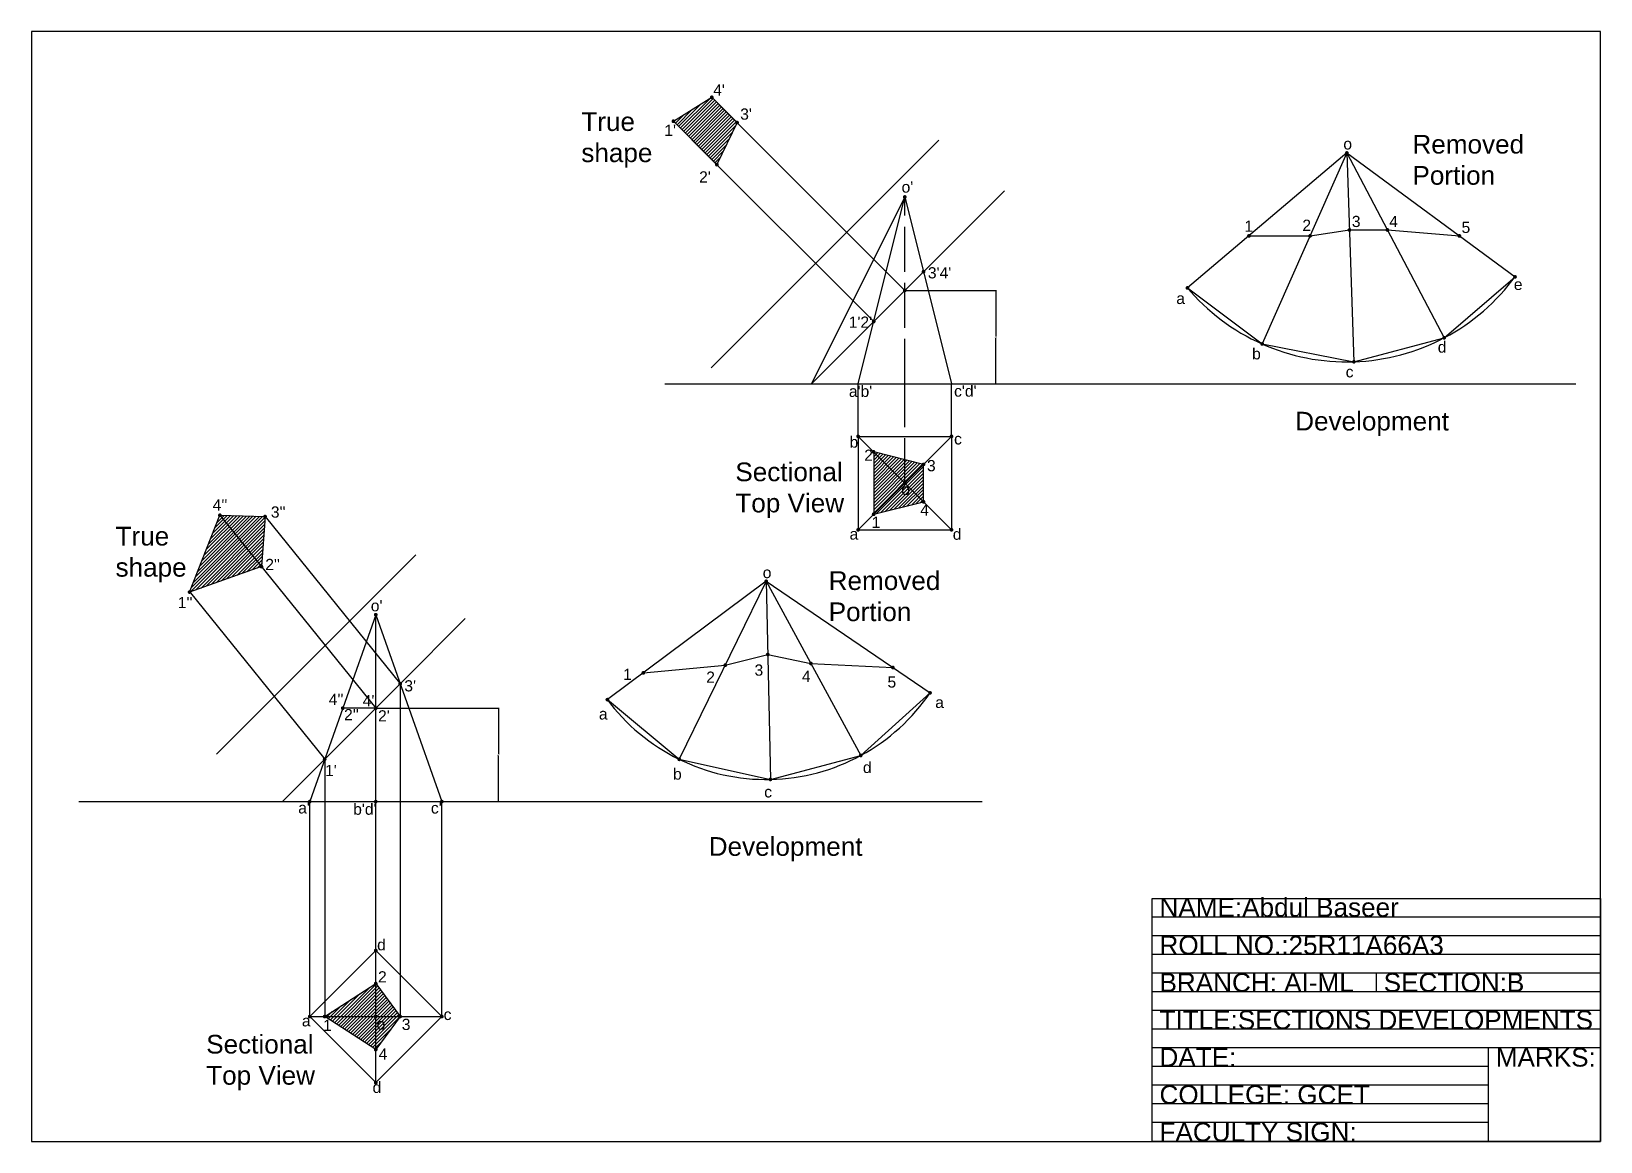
# Model space of a CAD drawing. Header units: millimetres. Extents: x 0 to 420, y 0 to 297.
import ezdxf

# ---------------------------------------------------------------- set-up
doc = ezdxf.new("R2010")
doc.units = ezdxf.units.MM
doc.header["$PDMODE"] = 32
doc.header["$PDSIZE"] = 2
doc.linetypes.add('ACAD_ISO02W100', pattern=[15, 12, -3])
doc.layers.add('Discontinuos', color=7, linetype='ACAD_ISO02W100')
doc.styles.get("Standard").update_dxf_attribs({"font": 'arial.ttf'})
doc.dimstyles.get("Standard").update_dxf_attribs({"dimtxt": 0.18, "dimasz": 0.18, "dimexe": 0.18, "dimexo": 0.0625, "dimgap": 0.09, "dimtad": 0, "dimtih": 1, "dimtoh": 1, "dimdec": 4, "dimzin": 0, "dimdsep": 46, "dimtxsty": 'Standard', "dimcen": 0.09, "dimadec": 0, "dimazin": 0, "dimtfac": 1, "dimtdec": 4, "dimtofl": 0, "dimtmove": 0, "dimatfit": 3, "dimfxl": 1, "dimtolj": 1, "dimtzin": 0, "dimarcsym": 0})
pattern_1 = [(45, (3.34616, -2.7118), (-0.4419417, 0.4419417), [])]

# ---------------------------------------------------------------- blocks, each defined once
blk = doc.blocks.new('*D9')
at = {"color": 0, "lineweight": -2, "transparency": 16777216}
for p, q in [((92.23, 115.91), (125.2, 115.91)), ((125.02, 115.73), (125.02, 103.59)), ((125.02, 91.09), (125.02, 103.23)), ((92.23, 90.91), (125.2, 90.91))]:
    blk.add_line(p, q, dxfattribs=at)
at = {"color": 0, "transparency": 16777216}
for points in [[(124.99, 115.73), (125.05, 115.73), (125.02, 115.91)], [(124.99, 91.09), (125.05, 91.09), (125.02, 90.91)]]:
    blk.add_solid(points, dxfattribs=at)
at = {"layer": 'Defpoints', "color": 0, "transparency": 16777216}
for p in [(92.17, 115.91), (125.02, 115.91), (92.17, 90.91)]:
    blk.add_point(p, dxfattribs=at)
at = {"color": 0, "transparency": 16777216, "insert": (125.02, 103.41), "char_height": 0.18, "attachment_point": 5}
blk.add_mtext('\\A1;25mm', dxfattribs=at)
blk = doc.blocks.new('*D10')
at = {"color": 0, "lineweight": -2, "transparency": 16777216}
for p, q in [((233.83, 227.7), (258.33, 227.7)), ((258.15, 227.52), (258.15, 215.38)), ((258.15, 202.88), (258.15, 215.01)), ((233.83, 202.7), (258.33, 202.7))]:
    blk.add_line(p, q, dxfattribs=at)
at = {"color": 0, "transparency": 16777216}
for points in [[(258.12, 227.52), (258.18, 227.52), (258.15, 227.7)], [(258.12, 202.88), (258.18, 202.88), (258.15, 202.7)]]:
    blk.add_solid(points, dxfattribs=at)
at = {"layer": 'Defpoints', "color": 0, "transparency": 16777216}
for p in [(233.77, 227.7), (258.15, 227.7), (233.77, 202.7)]:
    blk.add_point(p, dxfattribs=at)
at = {"color": 0, "transparency": 16777216, "insert": (258.15, 215.2), "char_height": 0.18, "attachment_point": 5}
blk.add_mtext('\\A1;25mm', dxfattribs=at)

msp = doc.modelspace()

# ---------------------------------------------------------------- hatches: boundary and pattern name
h = msp.add_hatch()
h.set_pattern_fill('ANSI31', color=256, scale=5)
h.set_pattern_definition([(45, (-16.13596, 16.7703), (-0.4419417, 0.4419417), [])])
h.paths.add_polyline_path([(183.28223, 261.51707, -0.318594019), (183.56736, 261.56559), (188.76344, 272.36887, -0.288227423), (188.6218, 272.59416, -0.198912367), (188.69503, 272.77094), (182.28219, 279.18378, -0.48294489), (181.89314, 279.22849), (172.04329, 273.10034, -0.14004284), (172.08102, 272.96828, -0.198912367), (172.0078, 272.7915)])
h = msp.add_hatch()
h.set_pattern_fill('ANSI31', color=256, scale=5)
h.set_pattern_definition(pattern_1)
h.paths.add_polyline_path([(233.77063, 182.38074), (225.43729, 184.46407), (233.77063, 176.13074)], flags=17)
h.paths.add_polyline_path([(238.77063, 181.13074), (233.77063, 182.38074), (233.77063, 176.13074)])
h.paths.add_polyline_path([(238.77063, 181.13074), (233.77063, 176.13074), (238.77063, 171.13074)])
h.paths.add_polyline_path([(233.77063, 176.13074), (225.43729, 167.7974), (238.77063, 171.13074)])
h.paths.add_polyline_path([(225.43729, 184.46407), (225.43729, 167.7974), (233.77063, 176.13074)])
h = msp.add_hatch()
h.set_pattern_fill('ANSI31', color=256, scale=5)
h.set_pattern_definition(pattern_1)
h.paths.add_polyline_path([(50.61738, 167.33253, -0.270286154), (50.36839, 167.29446), (42.43475, 147.21193, -0.216993988), (42.5786, 147.06275), (61.33575, 153.69442, -0.317835613), (61.41432, 153.9722)])
h.paths.add_polyline_path([(62.52782, 166.93312, -0.401363295), (62.29605, 167.18959), (50.71014, 167.51985, -0.219060862), (50.61738, 167.33253), (61.41432, 153.9722, -0.190311668), (61.58958, 154.0271)])
h = msp.add_hatch()
h.set_pattern_fill('ANSI31', color=256, scale=5)
h.set_pattern_definition(pattern_1)
h.paths.add_polyline_path([(92.17213, 42.22692), (78.49918, 33.38809), (92.17213, 33.38809)])
h.paths.add_polyline_path([(92.17213, 33.38809), (78.49918, 33.38809), (92.17213, 24.54925)])
h.paths.add_polyline_path([(92.17213, 42.22692), (92.17213, 33.38809), (98.70223, 33.38809)])
h.paths.add_polyline_path([(98.70223, 33.38809), (92.17213, 33.38809), (92.17213, 24.54925)])

# ---------------------------------------------------------------- linework, layer by layer
for p, q in [((171.83102, 272.96828), (182.10541, 279.36055)), ((182.10541, 279.36055), (188.8718, 272.59416)), ((233.77063, 227.69534), (184.033, 277.43297)), ((183.459, 261.34029), (171.83102, 272.96828)), ((188.8718, 272.59416), (183.459, 261.34029)), ((225.43729, 219.362), (176.78208, 268.01722)), ((181.96829, 206.93095), (242.91705, 267.87971)), ((352.08775, 264.46783), (309.41481, 228.3566)), ((352.08775, 264.46783), (329.42263, 213.36702)), ((352.08775, 264.46783), (397.08657, 231.29998)), ((352.08775, 264.46783), (353.96346, 208.59761)), ((352.08775, 264.46783), (378.12916, 215.00223)), ((208.77063, 202.69534), (260.44707, 254.37177)), ((233.77063, 252.69534), (208.77063, 202.69534)), ((221.27063, 202.69534), (233.77063, 252.69534)), ((233.77063, 252.69534), (246.27063, 202.69534)), ((342.24332, 242.27256), (352.77948, 243.86391)), ((352.77948, 243.86391), (363.18479, 243.86391)), ((362.93479, 243.86391), (382.20007, 242.27256)), ((325.85942, 242.27256), (342.49332, 242.27256)), ((381.95007, 242.27256), (382.20007, 242.27256)), ((378.12916, 215.00223), (397.08657, 231.29998)), ((309.41481, 228.3566), (329.42263, 213.36702)), ((353.96346, 208.59761), (378.12916, 215.00223)), ((329.42263, 213.36702), (353.96346, 208.59761)), ((169.49738, 202.69534), (413.34616, 202.69534)), ((221.27063, 188.63074), (221.27063, 202.69534)), ((246.27063, 188.63074), (246.27063, 202.69534)), ((221.27063, 188.63074), (246.27063, 188.63074)), ((221.27063, 188.63074), (221.27063, 163.63074)), ((221.27063, 188.63074), (246.27063, 163.63074)), ((246.27063, 188.63074), (221.27063, 163.63074)), ((246.27063, 188.63074), (246.27063, 163.63074)), ((225.43729, 184.46407), (225.43729, 167.7974)), ((238.77063, 181.13074), (225.43729, 184.46407)), ((238.77063, 171.13074), (238.77063, 181.13074)), ((225.43729, 167.7974), (238.77063, 171.13074)), ((42.3429, 146.97941), (50.46025, 167.52698)), ((50.46025, 167.52698), (92.17213, 115.91188)), ((50.46025, 167.52698), (62.54595, 167.18246)), ((62.54595, 167.18246), (61.57145, 153.77776)), ((62.54595, 167.18246), (98.85936, 122.24754)), ((221.27063, 163.63074), (246.27063, 163.63074)), ((49.57746, 103.59722), (102.93033, 156.95009)), ((61.57145, 153.77776), (42.3429, 146.97941)), ((42.18576, 147.17386), (78.49918, 102.23893)), ((196.69062, 149.85858), (154.1529, 118.18775)), ((196.69062, 149.85858), (173.38845, 102.21922)), ((196.69062, 149.85858), (240.51839, 119.99847)), ((196.69062, 149.85858), (197.80226, 96.83723)), ((196.69062, 149.85858), (221.96904, 103.23775)), ((92.17213, 140.91188), (74.49446, 90.91188)), ((92.17213, 90.91188), (92.17213, 140.91188)), ((92.17213, 140.91188), (109.8498, 90.91188)), ((98.70223, 122.44198), (116.12231, 139.86207)), ((185.70587, 127.40117), (197.10126, 130.2726)), ((197.10126, 130.2726), (208.60698, 127.88131)), ((163.78943, 125.36249), (185.70587, 127.40117)), ((208.60698, 127.88131), (230.58961, 126.763)), ((67.17213, 90.91188), (98.70223, 122.44198)), ((98.70223, 122.44198), (98.70223, 33.38809)), ((154.1529, 118.18775), (173.38845, 102.21922)), ((221.96904, 103.23775), (240.51839, 119.99847)), ((92.17213, 115.91188), (83.3333, 115.91188)), ((78.49918, 102.23893), (78.49918, 33.38809)), ((173.38845, 102.21922), (197.80226, 96.83723)), ((197.80226, 96.83723), (221.96904, 103.23775)), ((12.74216, 90.91188), (254.47094, 90.91188)), ((74.49446, 33.38809), (74.49446, 90.91188)), ((92.17213, 15.71042), (92.17213, 90.91188)), ((109.8498, 33.38809), (109.8498, 90.91188)), ((420, 60), (300, 60)), ((420, 55), (300, 55)), ((74.49446, 33.38809), (92.17213, 51.06575)), ((92.17213, 51.06575), (109.8498, 33.38809)), ((420, 50), (300, 50)), ((78.49918, 33.38809), (92.17213, 42.22692)), ((92.17213, 42.22692), (98.70223, 33.38809)), ((420, 45), (300, 45)), ((360, 40), (360, 45)), ((420, 40), (300, 40)), ((420, 35), (300, 35)), ((74.49446, 33.38809), (92.17213, 15.71042)), ((74.49446, 33.38809), (109.8498, 33.38809)), ((92.17213, 24.54925), (78.49918, 33.38809)), ((92.17213, 15.71042), (109.8498, 33.38809)), ((98.70223, 33.38809), (92.17213, 24.54925)), ((420, 30), (300, 30)), ((420, 25), (300, 25)), ((420, 25), (300, 25)), ((390, 0), (390, 25)), ((390, 20), (300, 20)), ((390, 15), (300, 15)), ((390, 10), (300, 10)), ((390, 5), (300, 5)), ((420, 0), (300, 0)), ((420, 0), (360, 0))]:
    msp.add_line(p, q)
for points in [[(0, 0), (420, 0), (420, 297), (0, 297)], [(420, 0), (300, 0), (300, 65), (420, 65)]]:
    msp.add_lwpolyline(points, close=True)
at = {"const_width": 0.5}
for points in [[(181.85541, 279.36055, 1), (182.35541, 279.36055, 1)], [(171.58102, 272.96828, 1), (172.08102, 272.96828, 1)], [(188.6218, 272.59416, 1), (189.1218, 272.59416, 1)], [(351.83775, 264.46783, 1), (352.33775, 264.46783, 1)], [(183.209, 261.34029, 1), (183.709, 261.34029, 1)], [(352.52948, 243.86391, 1), (353.02948, 243.86391, 1)], [(362.68479, 243.86391, 1), (363.18479, 243.86391, 1)], [(325.60942, 242.27256, 1), (326.10942, 242.27256, 1)], [(341.99332, 242.27256, 1), (342.49332, 242.27256, 1)], [(381.95007, 242.27256, 1), (382.45007, 242.27256, 1)], [(238.52063, 232.69534, 1), (239.02063, 232.69534, 1)], [(396.85678, 231.39845, 1), (397.31636, 231.20151, 1)], [(233.52063, 227.69534, 1), (234.02063, 227.69534, 1)], [(309.18502, 228.45507, 1), (309.64461, 228.25813, 1)], [(225.18729, 219.362, 1), (225.68729, 219.362, 1)], [(377.89937, 215.1007, 1), (378.35895, 214.90376, 1)], [(329.19284, 213.46549, 1), (329.65242, 213.26856, 1)], [(353.73367, 208.69608, 1), (354.19325, 208.49914, 1)], [(221.02063, 188.63074, 1), (221.52063, 188.63074, 1)], [(246.02063, 188.63074, 1), (246.52063, 188.63074, 1)], [(225.18729, 184.46407, 1), (225.68729, 184.46407, 1)], [(238.52063, 181.13074, 1), (239.02063, 181.13074, 1)], [(233.52063, 176.13074, 1), (234.02063, 176.13074, 1)], [(50.21025, 167.52698, 1), (50.71025, 167.52698, 1)], [(225.18729, 167.7974, 1), (225.68729, 167.7974, 1)], [(238.52063, 171.13074, 1), (239.02063, 171.13074, 1)], [(62.29595, 167.18246, 1), (62.79595, 167.18246, 1)], [(221.02063, 163.63074, 1), (221.52063, 163.63074, 1)], [(246.02063, 163.63074, 1), (246.52063, 163.63074, 1)], [(61.32145, 153.77776, 1), (61.82145, 153.77776, 1)], [(42.0929, 146.97941, 1), (42.5929, 146.97941, 1)], [(196.48302, 149.99788, 1), (196.89822, 149.71929, 1)], [(91.92213, 140.91188, 1), (92.42213, 140.91188, 1)], [(196.85126, 130.2726, 1), (197.35126, 130.2726, 1)], [(185.45587, 127.40117, 1), (185.95587, 127.40117, 1)], [(208.35698, 127.88131, 1), (208.85698, 127.88131, 1)], [(230.33961, 126.763, 1), (230.83961, 126.763, 1)], [(98.45223, 122.44198, 1), (98.95223, 122.44198, 1)], [(163.53943, 125.36249, 1), (164.03943, 125.36249, 1)], [(153.9453, 118.32704, 1), (154.3605, 118.04845, 1)], [(240.31079, 120.13776, 1), (240.72599, 119.85918, 1)], [(83.0833, 115.91188, 1), (83.5833, 115.91188, 1)], [(91.92213, 115.91188, 1), (92.42213, 115.91188, 1)], [(78.24918, 102.23893, 1), (78.74918, 102.23893, 1)], [(173.18084, 102.35852, 1), (173.59605, 102.07993, 1)], [(221.76143, 103.37705, 1), (222.17664, 103.09846, 1)], [(197.59465, 96.97652, 1), (198.00986, 96.69794, 1)], [(74.24446, 90.91188, 1), (74.74446, 90.91188, 1)], [(91.92213, 90.91188, 1), (92.42213, 90.91188, 1)], [(109.5998, 90.91188, 1), (110.0998, 90.91188, 1)], [(91.92213, 51.06575, 1), (92.42213, 51.06575, 1)], [(91.92213, 42.22692, 1), (92.42213, 42.22692, 1)], [(74.24446, 33.38809, 1), (74.74446, 33.38809, 1)], [(78.24918, 33.38809, 1), (78.74918, 33.38809, 1)], [(91.92213, 33.38809, 1), (92.42213, 33.38809, 1)], [(98.45223, 33.38809, 1), (98.95223, 33.38809, 1)], [(109.5998, 33.38809, 1), (110.0998, 33.38809, 1)], [(91.92213, 24.54925, 1), (92.42213, 24.54925, 1)], [(91.92213, 15.71042, 1), (92.42213, 15.71042, 1)]]:
    msp.add_lwpolyline(points, format="xyb", close=True, dxfattribs=at)
for centre, radius, start, end in [((352.08775, 264.46783), 55.9017, 219.9827497, 323.8629502), ((196.69062, 149.85858), 53.03301, 216.3988912, 326.0032593)]:
    msp.add_arc(centre, radius, start, end)
at = {"layer": 'Discontinuos'}
for p, q in [((233.77063, 202.69534), (233.77063, 252.69534)), ((233.77063, 176.13074), (233.77063, 202.69534))]:
    msp.add_line(p, q, dxfattribs=at)
at = {"layer": 'Discontinuos', "const_width": 0.5}
msp.add_lwpolyline([(233.52063, 252.69534, 1), (234.02063, 252.69534, 1)], format="xyb", close=True, dxfattribs=at)

# ---------------------------------------------------------------- texts
for s, p in [(' NAME:Abdul Baseer', (300, 60.09927)), (' ROLL NO.:25R11A66A3', (300, 50)), (' BRANCH: AI-ML ', (300, 40)), (' SECTION:B', (360, 40)), (' TITLE:SECTIONS DEVELOPMENTS', (300, 30)), (' DATE: ', (300, 20)), (' MARKS:', (390, 20)), (' COLLEGE: GCET', (300, 10)), (' FACULTY SIGN:', (300, 0))]:
    msp.add_text(s, height=5).set_placement(p)
at = {"char_height": 3, "width": 2.0013643, "attachment_point": 1}
for s, insert in [("4'", (182.48329, 282.79325)), ("3'", (189.71702, 276.37577)), ("1'", (169.39813, 272.00838)), ("2'", (178.72075, 259.56151)), ("3'4'", (239.94913, 233.90631)), ("1'2'", (218.75335, 220.70255)), ("a'b'", (218.79669, 202.20223)), ("c'd'", (246.95147, 202.26316)), ('b', (218.982, 188.62252))]:
    msp.add_mtext(s, dxfattribs=dict(at, insert=insert))
at = {"attachment_point": 1}
for s, insert, char_height in [('True\\Pshape', (147.1932, 275.35873), 5), ('Removed\\PPortion', (369.63495, 269.31171), 5), ('o', (351.13569, 268.40964), 3), ("o'", (232.90747, 256.86874), 3), ('1', (324.65505, 246.38827), 3), ('2', (340.1753, 246.61951), 3), ('3', (353.4171, 247.64867), 3), ('4', (363.42485, 247.62236), 3), ('5', (382.78282, 246.06313), 3), ('e', (396.77262, 230.80101), 3), ('a', (306.43308, 227.04644), 3), ('d', (376.40521, 214.04071), 3), ('b', (326.71858, 212.23129), 3), ('c', (351.76975, 207.41595), 3), ('Development', (338.25374, 195.21118), 5), ('2', (222.90886, 185.09328), 3), ('c', (246.95523, 189.46543), 3), ('Sectional\\PTop View', (188.41435, 181.63535), 5), ('3', (239.70023, 182.30091), 3), ('o', (232.82709, 175.9513), 3), ('4', (237.88464, 170.43227), 3), ('True\\Pshape', (22.52902, 164.43451), 5), ('1', (224.8845, 167.13738), 3), ('d', (246.61126, 163.96121), 3), ('a', (218.982, 164.01235), 3), ('Removed\\PPortion', (213.39181, 152.53162), 5), ('Development', (181.29371, 81.4049), 5), ('Sectional\\PTop View', (46.79193, 28.49286), 5)]:
    msp.add_mtext(s, dxfattribs=dict(at, insert=insert, char_height=char_height))
at = {"char_height": 3, "attachment_point": 1}
for s, width, insert in [("4''", 0.2, (48.5169, 171.79294)), ("3''", 0.2, (64.09973, 169.88698)), ("2''", 0.2, (62.59766, 155.86021)), ('o', 0.2, (195.73446, 153.6989)), ("1''", 0.2, (39.18613, 145.67224)), ("o'", 0.2, (90.83613, 144.8375)), ('1', 0.2, (158.35694, 126.43711)), ('3', 0.2, (193.55211, 127.60273)), ("3'", 0.2, (99.81474, 123.38405)), ('2', 0.2, (180.62001, 125.70862)), ('4', 3, (206.23078, 125.94459)), ('5', 0.2, (229.13203, 124.4191)), ("4''", 0.2, (79.57959, 119.75074)), ("4'", 0.2, (88.67255, 119.42598)), ('a', 0.2, (241.89833, 118.96383)), ("2''", 0.2, (83.69, 115.67045)), ("2'", 0.2, (92.78295, 115.34569)), ('a', 0.2, (151.88609, 115.88178)), ('d', 0.2, (222.55996, 101.56143)), ("1'", 3, (78.58386, 100.73258)), ('b', 3, (171.72635, 99.79042)), ('c', 0.2, (196.14505, 95.01184)), ("a'", 0.2, (71.41163, 90.73765)), ("b'd'", 0.2, (86.12765, 90.38544)), ("c'", 0.2, (106.93651, 90.70327)), ('d', 0.2, (92.52831, 54.11286)), ('2', 0.2, (92.76648, 45.51736)), ('c', 0.2, (110.33953, 35.4599)), ('a', 0.2, (72.40562, 33.74996)), ('1', 3, (78.06146, 32.54646)), ('o', 0.2, (92.3913, 32.88058)), ('3', 0.2, (99.13515, 32.79083)), ('4', 0.2, (92.94839, 24.85181)), ('d', 0.2, (91.31603, 15.95746))]:
    msp.add_mtext_dynamic_manual_height_columns(s, width=width, gutter_width=1, heights=[0], dxfattribs=dict(at, insert=insert))

# ---------------------------------------------------------------- dimensions: what is measured, and where the dimension line sits
for base, p1, p2, picture, middle in [((258.15455, 227.69534), (233.77063, 202.69534), (233.77063, 227.69534), '*D10', (258.15455, 215.19534)), ((125.02155, 115.91188), (92.17213, 90.91188), (92.17213, 115.91188), '*D9', (125.02155, 103.41188))]:
    dim = msp.add_linear_dim(base=base, p1=p1, p2=p2, angle=90, text='25mm', dimstyle='Standard')
    dim.commit()
    dim.dimension.update_dxf_attribs({"geometry": picture, "text_midpoint": middle})

doc.saveas('drawing.dxf')
